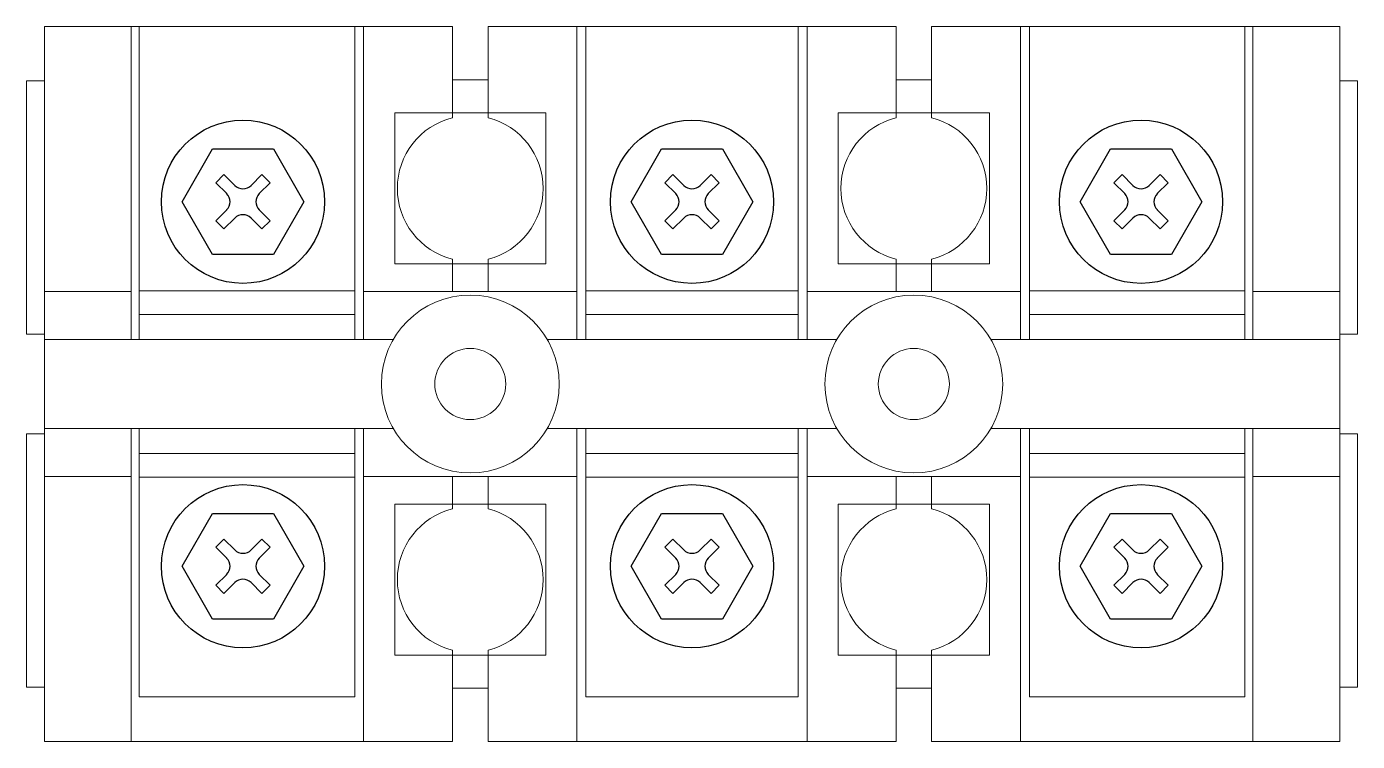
# Model space of a CAD drawing. Header units: millimetres. Extents: x 0 to 156, y 0 to 84.
import ezdxf

# ---------------------------------------------------------------- set-up
doc = ezdxf.new("R2010")
doc.units = ezdxf.units.MM
doc.layers.add('3', color=3, linetype='Continuous')
doc.layers.add('hw_VTP', color=7, linetype='Continuous', lineweight=13)

# ---------------------------------------------------------------- blocks, each defined once
blk = doc.blocks.new('1')
at = {"layer": '3'}
for p, q in [((-1.527, 1.069), (-1.069, 1.527)), ((-1.069, 1.527), (-0.458, 0.916)), ((0.458, 0.916), (1.069, 1.527)), ((1.069, 1.527), (1.527, 1.069)), ((-1.527, 1.069), (-0.916, 0.458)), ((0.916, 0.458), (1.527, 1.069)), ((-1.527, -1.069), (-0.916, -0.458)), ((0.916, -0.458), (1.527, -1.069)), ((-1.527, -1.069), (-1.069, -1.527)), ((-1.069, -1.527), (-0.458, -0.916)), ((0.458, -0.916), (1.069, -1.527)), ((1.069, -1.527), (1.527, -1.069))]:
    blk.add_line(p, q, dxfattribs=at)
blk.add_lwpolyline([(-1.715, -2.97), (-3.429, 0), (-1.715, 2.97), (1.715, 2.97), (3.429, 0), (1.715, -2.97)], close=True, dxfattribs=at)
blk.add_circle((0, 0), 4.59, dxfattribs=at)
for centre, start, end in [((0, 1.375), 225, 315), ((-1.375, 0), 315, 45), ((1.375, 0), 135, 225), ((0, -1.375), 45, 135)]:
    blk.add_arc(centre, 0.648, start, end, dxfattribs=at)
blk = doc.blocks.new('CD_3P-400A')
at = {"layer": 'hw_VTP', "linetype": 'Continuous'}
for p, q in [((-49.76, 41.75), (-49.76, -41.75)), ((-2.08, 41.75), (-49.76, 41.75)), ((-39.61, 41.75), (-39.61, 5.19)), ((-38.68, 41.75), (-38.68, 5.19)), ((-13.5, 41.75), (-13.5, 5.19)), ((-12.46, 41.75), (-12.46, 5.19)), ((-2.08, 41.75), (-2.08, 31.11)), ((49.75, 41.75), (2.08, 41.75)), ((2.08, 41.75), (2.08, 31.11)), ((12.46, 41.75), (12.46, 5.19)), ((13.5, 41.75), (13.5, 5.19)), ((38.33, 41.75), (38.33, 5.19)), ((39.36, 41.75), (39.36, 5.19)), ((49.75, 41.75), (49.75, 31.11)), ((101.59, 41.75), (53.9, 41.75)), ((53.9, 41.75), (53.9, 31.11)), ((64.29, 41.75), (64.29, 5.19)), ((65.33, 41.75), (65.33, 5.19)), ((90.5, 41.75), (90.5, 5.19)), ((91.44, 5.19), (91.44, 41.75)), ((101.59, -41.75), (101.59, 41.75)), ((-51.84, 5.82), (-51.84, 35.41)), ((-51.84, 35.41), (-49.76, 35.41)), ((-2.08, 35.52), (2.08, 35.52)), ((53.9, 35.52), (49.75, 35.52)), ((103.66, 35.41), (101.59, 35.41)), ((103.66, 5.82), (103.66, 35.41)), ((2.08, 31.68), (-2.08, 31.68)), ((53.9, 31.68), (49.75, 31.68)), ((-2.08, 14.59), (-2.08, 10.8)), ((2.08, 14.59), (2.08, 10.8)), ((49.75, 14.59), (49.75, 10.8)), ((53.9, 14.59), (53.9, 10.8)), ((-38.68, 10.9), (-13.5, 10.9)), ((13.5, 10.9), (38.33, 10.9)), ((65.33, 10.9), (90.5, 10.9)), ((-39.61, 10.8), (-49.76, 10.8)), ((-12.46, 10.8), (12.46, 10.8)), ((64.29, 10.8), (39.36, 10.8)), ((91.44, 10.8), (101.59, 10.8)), ((-38.68, 8.1), (-13.5, 8.1)), ((13.5, 8.1), (38.33, 8.1)), ((65.33, 8.1), (90.5, 8.1)), ((-49.76, 5.82), (-51.84, 5.82)), ((-49.76, 5.19), (-8.99, 5.19)), ((8.99, 5.19), (42.83, 5.19)), ((60.82, 5.19), (101.59, 5.19)), ((101.59, 5.82), (103.66, 5.82)), ((-51.84, -35.41), (-51.84, -5.82)), ((-49.76, -5.82), (-51.84, -5.82)), ((-49.76, -5.19), (-8.99, -5.19)), ((-39.61, -5.19), (-39.61, -41.75)), ((-38.68, -5.19), (-38.68, -36.56)), ((-13.5, -5.19), (-13.5, -36.56)), ((-12.46, -5.19), (-12.46, -41.75)), ((8.99, -5.19), (42.83, -5.19)), ((12.46, -5.19), (12.46, -41.75)), ((13.5, -5.19), (13.5, -36.56)), ((38.33, -5.19), (38.33, -36.56)), ((39.36, -5.19), (39.36, -41.75)), ((60.82, -5.19), (101.59, -5.19)), ((64.29, -5.19), (64.29, -41.75)), ((65.33, -5.19), (65.33, -36.56)), ((90.5, -5.19), (90.5, -36.56)), ((91.44, -41.75), (91.44, -5.19)), ((101.59, -5.82), (103.66, -5.82)), ((103.66, -35.41), (103.66, -5.82)), ((-38.68, -8.1), (-13.5, -8.1)), ((13.5, -8.1), (38.33, -8.1)), ((65.33, -8.1), (90.5, -8.1)), ((-39.61, -10.8), (-49.76, -10.8)), ((-12.46, -10.8), (12.46, -10.8)), ((-2.08, -14.59), (-2.08, -10.8)), ((2.08, -14.59), (2.08, -10.8)), ((64.29, -10.8), (39.36, -10.8)), ((49.75, -14.59), (49.75, -10.8)), ((53.9, -14.59), (53.9, -10.8)), ((91.44, -10.8), (101.59, -10.8)), ((-38.68, -10.9), (-13.5, -10.9)), ((13.5, -10.9), (38.33, -10.9)), ((65.33, -10.9), (90.5, -10.9)), ((-2.08, -41.75), (-2.08, -31.11)), ((2.08, -31.68), (-2.08, -31.68)), ((2.08, -41.75), (2.08, -31.11)), ((49.75, -41.75), (49.75, -31.11)), ((53.9, -31.68), (49.75, -31.68)), ((53.9, -41.75), (53.9, -31.11)), ((-51.84, -35.41), (-49.76, -35.41)), ((-2.08, -35.52), (2.08, -35.52)), ((53.9, -35.52), (49.75, -35.52)), ((103.66, -35.41), (101.59, -35.41)), ((-38.68, -36.56), (-13.5, -36.56)), ((13.5, -36.56), (38.33, -36.56)), ((65.33, -36.56), (90.5, -36.56)), ((-49.76, -41.75), (-2.08, -41.75)), ((2.08, -41.75), (49.75, -41.75)), ((53.9, -41.75), (101.59, -41.75))]:
    blk.add_line(p, q, dxfattribs=at)
for points in [[(-2.08, 31.68), (-8.83, 31.68), (-8.83, 14.02), (8.83, 14.02), (8.83, 31.68), (2.08, 31.68)], [(49.75, 31.68), (43, 31.68), (43, 14.02), (60.66, 14.02), (60.66, 31.68), (53.9, 31.68)], [(-2.08, -31.68), (-8.83, -31.68), (-8.83, -14.02), (8.83, -14.02), (8.83, -31.68), (2.08, -31.68)], [(49.75, -31.68), (43, -31.68), (43, -14.02), (60.66, -14.02), (60.66, -31.68), (53.9, -31.68)]]:
    blk.add_lwpolyline(points, dxfattribs=at)
for centre, radius in [((0, 0), 10.39), ((51.83, 0), 10.39), ((0, 0), 4.15), ((51.83, 0), 4.15)]:
    blk.add_circle(centre, radius, dxfattribs=at)
for centre, start, end in [((0, 22.85), 104.117, 255.883), ((0, 22.85), 284.117, 75.883), ((51.83, 22.85), 104.117, 255.883), ((51.83, 22.85), 284.117, 75.883), ((0, -22.85), 104.117, 255.883), ((0, -22.85), 284.117, 75.883), ((51.83, -22.85), 104.117, 255.883), ((51.83, -22.85), 284.117, 75.883)]:
    blk.add_arc(centre, 8.52, start, end, dxfattribs=at)
at = {"layer": 'hw_VTP', "color": 0, "linetype": 'ByBlock'}
for p in [(-39.61, 41.75), (-12.46, 41.75), (64.29, 41.75), (91.44, 41.75)]:
    blk.add_point(p, dxfattribs=at)
at = {"layer": 'hw_VTP', "xscale": 2.077114427860577, "yscale": 2.077114427860577, "zscale": 2.077114427860577}
for p in [(-26.56, 21.29), (25.91, 21.29), (78.38, 21.29), (-26.56, -21.29), (25.91, -21.29), (78.38, -21.29)]:
    blk.add_blockref('1', p, dxfattribs=at)

msp = doc.modelspace()

# ---------------------------------------------------------------- block references
at = {"color": 3}
msp.add_blockref('CD_3P-400A', (51.84, 41.75), dxfattribs=at)

doc.saveas('drawing.dxf')
